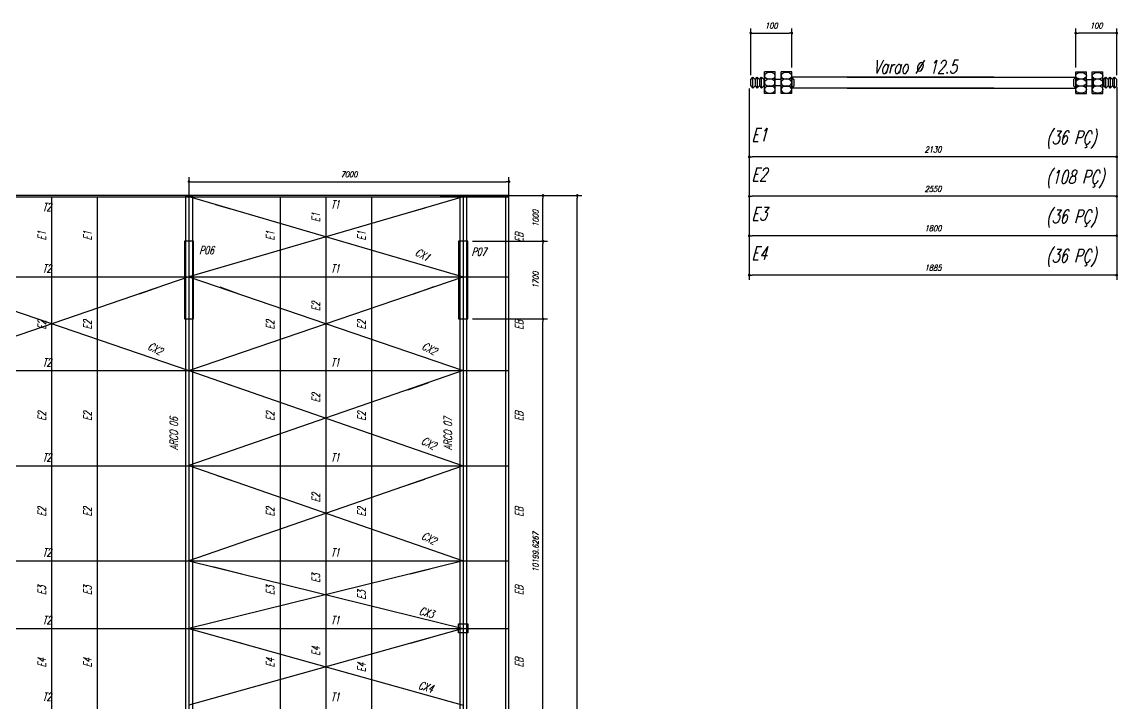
# Model space of a CAD drawing. Extents: x -187 to 453, y 281 to 902.
# Drawn here: x 389.52 to 413.51, y 420.86 to 435.76 of the extents above; entities that cross this region are included whole.
import ezdxf

# ---------------------------------------------------------------- set-up
doc = ezdxf.new("R2010")
doc.units = 0
doc.header["$MEASUREMENT"] = 0
doc.header["$PDMODE"] = 35
doc.linetypes.add('HIDDEN', pattern=[0.375, 0.25, -0.125])
doc.layers.get('DEFPOINTS').update_dxf_attribs({"linetype": 'CONTINUOUS'})
for name, color, linetype in [('CARGAS', 3, 'CONTINUOUS'), ('CARIMBO', 1, 'CONTINUOUS'), ('COTA', 1, 'CONTINUOUS'), ('FORMA', 2, 'CONTINUOUS'), ('NPILAR', 4, 'CONTINUOUS'), ('PAREDE', 3, 'CONTINUOUS'), ('PILAR', 4, 'CONTINUOUS'), ('PINTADO', 10, 'CONTINUOUS'), ('PROJ COBERTA', 1, 'HIDDEN'), ('TEXTO1', 1, 'CONTINUOUS')]:
    doc.layers.add(name, color=color, linetype=linetype)
doc.styles.add('E100', font='romans.shx', dxfattribs={"width": 0.7, "oblique": 15, "height": 0.125})
doc.styles.add('E120', font='romans.shx', dxfattribs={"width": 0.7, "oblique": 15, "height": 0.15})
doc.styles.add('E140', font='romans.shx', dxfattribs={"width": 0.7, "oblique": 15, "height": 0.175})
doc.dimstyles.get("Standard").update_dxf_attribs({"dimtxt": 0.18, "dimasz": 0.18, "dimexe": 0.18, "dimexo": 0.0625, "dimgap": 0.09, "dimtad": 0, "dimtih": 1, "dimtoh": 1, "dimdec": 4, "dimzin": 0, "dimdsep": 46, "dimtxsty": 'Standard', "dimcen": 0.09, "dimadec": 0, "dimazin": 0, "dimtfac": 1, "dimtdec": 4, "dimtofl": 0, "dimtmove": 0, "dimatfit": 3, "dimfxl": 1, "dimtolj": 1, "dimtzin": 0, "dimarcsym": 0})

# ---------------------------------------------------------------- blocks, each defined once
blk = doc.blocks.new('DOT')
at = {"layer": 'CARGAS', "color": 0, "linetype": 'ByBlock'}
blk.add_line((-0.5, 0), (-1, 0), dxfattribs=at)
at = {"layer": 'CARGAS', "color": 0, "linetype": 'ByBlock', "const_width": 0.5}
blk.add_lwpolyline([(-0.25, 0, 1), (0.25, 0, 1)], format="xyb", close=True, dxfattribs=at)
blk = doc.blocks.new('*D40')
at = {"layer": 'COTA', "linetype": 'Continuous', "lineweight": -2, "transparency": 16777216}
for p, q in [((398.672, 431.962), (401.773, 431.962)), ((401.673, 406.222), (401.673, 431.902)), ((399.73, 406.162), (401.773, 406.162))]:
    blk.add_line(p, q, dxfattribs=at)
at = {"layer": 'DEFPOINTS', "color": 0, "linetype": 'Continuous', "transparency": 16777216}
for p in [(398.572, 431.962), (401.673, 431.962), (399.63, 406.162)]:
    blk.add_point(p, dxfattribs=at)
at = {"layer": 'COTA', "linetype": 'Continuous', "lineweight": -2, "transparency": 16777216, "xscale": 0.06, "yscale": 0.06, "zscale": 0.06}
for p, rotation in [((401.673, 431.962), 90), ((401.673, 406.162), 270)]:
    blk.add_blockref('DOT', p, dxfattribs=dict(at, rotation=rotation))
at = {"layer": 'COTA', "color": 2, "linetype": 'Continuous', "transparency": 16777216, "insert": (401.511, 419.062), "char_height": 0.125, "attachment_point": 5, "rotation": 90, "style": 'E100'}
blk.add_mtext('\\A1;25800', dxfattribs=at)
blk = doc.blocks.new('*D53')
at = {"layer": 'COTA', "linetype": 'Continuous', "lineweight": -2, "transparency": 16777216}
for p, q in [((399.379, 429.262), (401.024, 429.262)), ((400.924, 419.123), (400.924, 429.202)), ((400.061, 419.063), (401.024, 419.063))]:
    blk.add_line(p, q, dxfattribs=at)
at = {"layer": 'DEFPOINTS', "color": 0, "linetype": 'Continuous', "transparency": 16777216}
for p in [(399.279, 429.262), (400.924, 429.262), (399.961, 419.063)]:
    blk.add_point(p, dxfattribs=at)
at = {"layer": 'COTA', "linetype": 'Continuous', "lineweight": -2, "transparency": 16777216, "xscale": 0.06, "yscale": 0.06, "zscale": 0.06}
for p, rotation in [((400.924, 429.262), 90), ((400.924, 419.063), 270)]:
    blk.add_blockref('DOT', p, dxfattribs=dict(at, rotation=rotation))
at = {"layer": 'COTA', "color": 2, "linetype": 'Continuous', "transparency": 16777216, "insert": (400.762, 424.162), "char_height": 0.125, "attachment_point": 5, "rotation": 90, "style": 'E100'}
blk.add_mtext('\\A1;10199.6267', dxfattribs=at)
blk = doc.blocks.new('*D54')
at = {"layer": 'COTA', "linetype": 'Continuous', "lineweight": -2, "transparency": 16777216}
for p, q in [((399.379, 430.962), (401.024, 430.962)), ((400.924, 429.322), (400.924, 430.902)), ((399.379, 429.262), (401.024, 429.262))]:
    blk.add_line(p, q, dxfattribs=at)
at = {"layer": 'DEFPOINTS', "color": 0, "linetype": 'Continuous', "transparency": 16777216}
for p in [(399.279, 430.962), (400.924, 430.962), (399.279, 429.262)]:
    blk.add_point(p, dxfattribs=at)
at = {"layer": 'COTA', "linetype": 'Continuous', "lineweight": -2, "transparency": 16777216, "xscale": 0.06, "yscale": 0.06, "zscale": 0.06}
for p, rotation in [((400.924, 430.962), 90), ((400.924, 429.262), 270)]:
    blk.add_blockref('DOT', p, dxfattribs=dict(at, rotation=rotation))
at = {"layer": 'COTA', "color": 2, "linetype": 'Continuous', "transparency": 16777216, "insert": (400.762, 430.112), "char_height": 0.125, "attachment_point": 5, "rotation": 90, "style": 'E100'}
blk.add_mtext('\\A1;1700', dxfattribs=at)
blk = doc.blocks.new('*D55')
at = {"layer": 'COTA', "linetype": 'Continuous', "lineweight": -2, "transparency": 16777216}
for p, q in [((400.403, 431.962), (401.024, 431.962)), ((400.924, 431.022), (400.924, 431.902)), ((399.379, 430.962), (401.024, 430.962))]:
    blk.add_line(p, q, dxfattribs=at)
at = {"layer": 'DEFPOINTS', "color": 0, "linetype": 'Continuous', "transparency": 16777216}
for p in [(400.303, 431.962), (400.924, 431.962), (399.279, 430.962)]:
    blk.add_point(p, dxfattribs=at)
at = {"layer": 'COTA', "linetype": 'Continuous', "lineweight": -2, "transparency": 16777216, "xscale": 0.06, "yscale": 0.06, "zscale": 0.06}
for p, rotation in [((400.924, 431.962), 90), ((400.924, 430.962), 270)]:
    blk.add_blockref('DOT', p, dxfattribs=dict(at, rotation=rotation))
at = {"layer": 'COTA', "color": 2, "linetype": 'Continuous', "transparency": 16777216, "insert": (400.762, 431.462), "char_height": 0.125, "attachment_point": 5, "rotation": 90, "style": 'E100'}
blk.add_mtext('\\A1;1000', dxfattribs=at)
blk = doc.blocks.new('*D124')
at = {"layer": 'COTA', "linetype": 'Continuous', "lineweight": -2, "transparency": 16777216}
for p, q in [((412.581, 434.763), (412.581, 435.614)), ((413.476, 434.595), (413.476, 435.614)), ((413.416, 435.514), (412.641, 435.514))]:
    blk.add_line(p, q, dxfattribs=at)
at = {"layer": 'DEFPOINTS', "color": 0, "linetype": 'Continuous', "transparency": 16777216}
for p in [(412.581, 435.514), (412.581, 434.663), (413.476, 434.495)]:
    blk.add_point(p, dxfattribs=at)
at = {"layer": 'COTA', "linetype": 'Continuous', "lineweight": -2, "transparency": 16777216, "xscale": 0.06, "yscale": 0.06, "zscale": 0.06, "rotation": 180}
blk.add_blockref('DOT', (412.581, 435.514), dxfattribs=at)
at = {"layer": 'COTA', "linetype": 'Continuous', "lineweight": -2, "transparency": 16777216, "xscale": 0.06, "yscale": 0.06, "zscale": 0.06}
blk.add_blockref('DOT', (413.476, 435.514), dxfattribs=at)
at = {"layer": 'COTA', "color": 2, "linetype": 'Continuous', "transparency": 16777216, "insert": (413.029, 435.676), "char_height": 0.125, "attachment_point": 5, "style": 'E100'}
blk.add_mtext('\\A1;100', dxfattribs=at)
blk = doc.blocks.new('*D125')
at = {"layer": 'COTA', "linetype": 'Continuous', "lineweight": -2, "transparency": 16777216}
for p, q in [((405.438, 434.299), (405.438, 432.706)), ((413.476, 434.33), (413.476, 432.706)), ((413.416, 432.806), (405.498, 432.806))]:
    blk.add_line(p, q, dxfattribs=at)
at = {"layer": 'DEFPOINTS', "color": 0, "linetype": 'Continuous', "transparency": 16777216}
for p in [(405.438, 434.399), (413.476, 434.43), (405.438, 432.806)]:
    blk.add_point(p, dxfattribs=at)
at = {"layer": 'COTA', "linetype": 'Continuous', "lineweight": -2, "transparency": 16777216, "xscale": 0.06, "yscale": 0.06, "zscale": 0.06, "rotation": 180}
blk.add_blockref('DOT', (405.438, 432.806), dxfattribs=at)
at = {"layer": 'COTA', "linetype": 'Continuous', "lineweight": -2, "transparency": 16777216, "xscale": 0.06, "yscale": 0.06, "zscale": 0.06}
blk.add_blockref('DOT', (413.476, 432.806), dxfattribs=at)
at = {"layer": 'COTA', "color": 2, "linetype": 'Continuous', "transparency": 16777216, "insert": (409.457, 432.968), "char_height": 0.125, "attachment_point": 5, "style": 'E100'}
blk.add_mtext('\\A1;2130', dxfattribs=at)
blk = doc.blocks.new('*D126')
at = {"layer": 'COTA', "linetype": 'Continuous', "lineweight": -2, "transparency": 16777216}
for p, q in [((405.471, 434.595), (405.471, 435.614)), ((406.367, 434.763), (406.367, 435.614)), ((405.531, 435.514), (406.307, 435.514))]:
    blk.add_line(p, q, dxfattribs=at)
at = {"layer": 'DEFPOINTS', "color": 0, "linetype": 'Continuous', "transparency": 16777216}
for p in [(406.367, 435.514), (406.367, 434.663), (405.471, 434.495)]:
    blk.add_point(p, dxfattribs=at)
at = {"layer": 'COTA', "linetype": 'Continuous', "lineweight": -2, "transparency": 16777216, "xscale": 0.06, "yscale": 0.06, "zscale": 0.06, "rotation": 180}
blk.add_blockref('DOT', (405.471, 435.514), dxfattribs=at)
at = {"layer": 'COTA', "linetype": 'Continuous', "lineweight": -2, "transparency": 16777216, "xscale": 0.06, "yscale": 0.06, "zscale": 0.06}
blk.add_blockref('DOT', (406.367, 435.514), dxfattribs=at)
at = {"layer": 'COTA', "color": 2, "linetype": 'Continuous', "transparency": 16777216, "insert": (405.919, 435.676), "char_height": 0.125, "attachment_point": 5, "style": 'E100'}
blk.add_mtext('\\A1;100', dxfattribs=at)
blk = doc.blocks.new('*D162')
at = {"layer": 'COTA', "linetype": 'Continuous', "lineweight": -2, "transparency": 16777216}
for p, q in [((393.179, 431.661), (393.179, 432.364)), ((393.239, 432.264), (400.119, 432.264)), ((400.179, 431.43), (400.179, 432.364))]:
    blk.add_line(p, q, dxfattribs=at)
at = {"layer": 'DEFPOINTS', "color": 0, "linetype": 'Continuous', "transparency": 16777216}
for p in [(400.179, 432.264), (393.179, 431.561), (400.179, 431.33)]:
    blk.add_point(p, dxfattribs=at)
at = {"layer": 'COTA', "linetype": 'Continuous', "lineweight": -2, "transparency": 16777216, "xscale": 0.06, "yscale": 0.06, "zscale": 0.06, "rotation": 180}
blk.add_blockref('DOT', (393.179, 432.264), dxfattribs=at)
at = {"layer": 'COTA', "linetype": 'Continuous', "lineweight": -2, "transparency": 16777216, "xscale": 0.06, "yscale": 0.06, "zscale": 0.06}
blk.add_blockref('DOT', (400.179, 432.264), dxfattribs=at)
at = {"layer": 'COTA', "color": 2, "linetype": 'Continuous', "transparency": 16777216, "insert": (396.679, 432.426), "char_height": 0.125, "attachment_point": 5, "style": 'E100'}
blk.add_mtext('\\A1;7000', dxfattribs=at)
blk = doc.blocks.new('*D103')
at = {"layer": 'COTA', "linetype": 'Continuous', "lineweight": -2, "transparency": 16777216}
for p, q in [((405.438, 433.437), (405.438, 431.844)), ((413.476, 433.467), (413.476, 431.844)), ((413.416, 431.944), (405.498, 431.944))]:
    blk.add_line(p, q, dxfattribs=at)
at = {"layer": 'DEFPOINTS', "color": 0, "linetype": 'Continuous', "transparency": 16777216}
for p in [(405.438, 433.537), (413.476, 433.567), (405.438, 431.944)]:
    blk.add_point(p, dxfattribs=at)
at = {"layer": 'COTA', "linetype": 'Continuous', "lineweight": -2, "transparency": 16777216, "xscale": 0.06, "yscale": 0.06, "zscale": 0.06, "rotation": 180}
blk.add_blockref('DOT', (405.438, 431.944), dxfattribs=at)
at = {"layer": 'COTA', "linetype": 'Continuous', "lineweight": -2, "transparency": 16777216, "xscale": 0.06, "yscale": 0.06, "zscale": 0.06}
blk.add_blockref('DOT', (413.476, 431.944), dxfattribs=at)
at = {"layer": 'COTA', "color": 2, "linetype": 'Continuous', "transparency": 16777216, "insert": (409.457, 432.106), "char_height": 0.125, "attachment_point": 5, "style": 'E100'}
blk.add_mtext('\\A1;2550', dxfattribs=at)
blk = doc.blocks.new('*D104')
at = {"layer": 'COTA', "linetype": 'Continuous', "lineweight": -2, "transparency": 16777216}
for p, q in [((405.438, 432.574), (405.438, 430.981)), ((413.476, 432.605), (413.476, 430.981)), ((413.416, 431.081), (405.498, 431.081))]:
    blk.add_line(p, q, dxfattribs=at)
at = {"layer": 'DEFPOINTS', "color": 0, "linetype": 'Continuous', "transparency": 16777216}
for p in [(405.438, 432.674), (413.476, 432.705), (405.438, 431.081)]:
    blk.add_point(p, dxfattribs=at)
at = {"layer": 'COTA', "linetype": 'Continuous', "lineweight": -2, "transparency": 16777216, "xscale": 0.06, "yscale": 0.06, "zscale": 0.06, "rotation": 180}
blk.add_blockref('DOT', (405.438, 431.081), dxfattribs=at)
at = {"layer": 'COTA', "linetype": 'Continuous', "lineweight": -2, "transparency": 16777216, "xscale": 0.06, "yscale": 0.06, "zscale": 0.06}
blk.add_blockref('DOT', (413.476, 431.081), dxfattribs=at)
at = {"layer": 'COTA', "color": 2, "linetype": 'Continuous', "transparency": 16777216, "insert": (409.457, 431.244), "char_height": 0.125, "attachment_point": 5, "style": 'E100'}
blk.add_mtext('\\A1;1800', dxfattribs=at)
blk = doc.blocks.new('*D105')
at = {"layer": 'COTA', "linetype": 'Continuous', "lineweight": -2, "transparency": 16777216}
for p, q in [((405.438, 431.712), (405.438, 430.119)), ((413.476, 431.742), (413.476, 430.119)), ((413.416, 430.219), (405.498, 430.219))]:
    blk.add_line(p, q, dxfattribs=at)
at = {"layer": 'DEFPOINTS', "color": 0, "linetype": 'Continuous', "transparency": 16777216}
for p in [(405.438, 431.812), (413.476, 431.842), (405.438, 430.219)]:
    blk.add_point(p, dxfattribs=at)
at = {"layer": 'COTA', "linetype": 'Continuous', "lineweight": -2, "transparency": 16777216, "xscale": 0.06, "yscale": 0.06, "zscale": 0.06, "rotation": 180}
blk.add_blockref('DOT', (405.438, 430.219), dxfattribs=at)
at = {"layer": 'COTA', "linetype": 'Continuous', "lineweight": -2, "transparency": 16777216, "xscale": 0.06, "yscale": 0.06, "zscale": 0.06}
blk.add_blockref('DOT', (413.476, 430.219), dxfattribs=at)
at = {"layer": 'COTA', "color": 2, "linetype": 'Continuous', "transparency": 16777216, "insert": (409.457, 430.381), "char_height": 0.125, "attachment_point": 5, "style": 'E100'}
blk.add_mtext('\\A1;1885', dxfattribs=at)

msp = doc.modelspace()

# ---------------------------------------------------------------- linework, layer by layer
at = {"layer": 'COTA', "linetype": 'Continuous'}
for p, q in [((390.17861461, 406.18876355), (390.17861461, 431.93608312)), ((391.17861461, 406.18876355), (391.17861461, 431.93608312)), ((393.17861461, 431.96228401), (393.17861461, 406.16228401)), ((393.17861461, 431.93612838), (399.17861461, 430.18334698)), ((399.17861461, 431.93603787), (393.17861461, 430.18343749)), ((395.17861461, 406.18831103), (395.17861461, 431.9356306)), ((396.17861461, 406.18831103), (396.17861461, 431.9356306)), ((397.17861461, 406.18831103), (397.17861461, 431.9356306)), ((399.17861461, 431.96228401), (399.17861461, 406.16228401)), ((387.17861461, 430.18334698), (393.17861461, 428.13067017)), ((393.17861461, 430.18325648), (387.17861461, 428.13076068)), ((393.17861396, 428.13085087), (399.17861461, 430.18334698)), ((393.17861461, 430.18343749), (399.17861461, 428.13076068)), ((393.17861461, 429.26228401), (393.17861461, 408.86228401)), ((399.17861461, 429.26228401), (399.17861461, 408.86228401)), ((393.17861396, 428.13085087), (399.17861461, 426.05220723)), ((399.17861461, 428.13076068), (393.17861461, 426.05229773)), ((393.17861461, 426.05229773), (399.17861461, 423.97365378)), ((399.17861461, 426.05220723), (393.17861461, 423.97374428)), ((393.17861461, 423.97374428), (399.17861461, 422.49173202)), ((399.17861461, 423.97365378), (393.17861461, 422.49182253)), ((393.17861461, 422.49182253), (399.17861461, 420.81418535)), ((399.17861461, 422.49173202), (393.17861461, 420.81427585))]:
    msp.add_line(p, q, dxfattribs=at)
at = {"layer": 'COTA', "color": 2, "linetype": 'Continuous'}
for p, q in [((393.10361461, 431.96228401), (393.10361461, 406.16228401)), ((393.10361461, 431.96228401), (393.25361461, 431.96228401)), ((393.25361461, 431.96228401), (393.25361461, 406.16228401)), ((399.10361461, 431.96228401), (399.10361461, 406.16228401)), ((399.10361461, 431.96228401), (399.25361461, 431.96228401)), ((399.25361461, 431.96228401), (399.25361461, 406.16228401))]:
    msp.add_line(p, q, dxfattribs=at)
at = {"layer": 'FORMA', "linetype": 'ByBlock'}
for p, q in [((406.00493666, 434.1959184), (406.00493666, 434.66317506)), ((406.13298373, 434.1959184), (406.13298373, 434.66317506)), ((412.81423752, 434.1959184), (412.81423752, 434.66317506)), ((412.9422846, 434.1959184), (412.9422846, 434.66317506)), ((406.13086921, 434.49548237), (406.00493666, 434.49548237)), ((406.13086921, 434.3636111), (406.00493666, 434.3636111)), ((412.81635204, 434.49548237), (412.9422846, 434.49548237)), ((412.81635204, 434.3636111), (412.9422846, 434.3636111))]:
    msp.add_line(p, q, dxfattribs=at)
at = {"layer": 'FORMA', "linetype": 'Continuous'}
for p, q in [((362.17861461, 431.93614346), (400.17861461, 431.93557026)), ((362.17861461, 430.18345257), (400.17861461, 430.18287937)), ((362.17861461, 428.13086626), (400.17861461, 428.13029307)), ((362.17861461, 426.05231282), (400.17861461, 426.05173962)), ((362.17861461, 423.97375937), (400.17861461, 423.97318617)), ((362.17861461, 422.49183761), (400.17861461, 422.49126442))]:
    msp.add_line(p, q, dxfattribs=at)
at = {"layer": 'NPILAR', "linetype": 'Continuous'}
for p, q in [((393.7606685, 431.76609284), (394.08974652, 431.6699592)), ((398.01315413, 431.59560679), (398.34791779, 431.69339128)), ((392.09935183, 429.80898358), (392.54465513, 429.97164656)), ((393.85703263, 429.96124745), (394.24981962, 429.81824558)), ((398.09935151, 429.80898358), (398.54465481, 429.97164656)), ((397.97030392, 427.71218918), (398.41437892, 427.86602142)), ((394.02777477, 427.83666711), (394.47707877, 427.68100998)), ((393.79264586, 425.83957234), (394.45596027, 425.60977326)), ((397.77219314, 425.56500808), (398.33631217, 425.76042483)), ((393.70012074, 423.8449312), (394.33296182, 423.68861816)), ((398.01590454, 423.68649709), (398.45832159, 423.79576166))]:
    msp.add_line(p, q, dxfattribs=at)
for points in [[(393.07861461, 429.26228401), (393.27861461, 429.26228401), (393.27861461, 430.96228401), (393.07861461, 430.96228401)], [(399.07861461, 429.26228401), (399.27861461, 429.26228401), (399.27861461, 430.96228401), (399.07861461, 430.96228401)]]:
    msp.add_lwpolyline(points, close=True, dxfattribs=at)
at = {"layer": 'NPILAR', "ltscale": 0.5, "extrusion": (0, 0, -1)}
for centre, ratio in [((405.88844378, 434.58155417), 0.6220551187), ((406.25011918, 434.58155417), 0.6220551187), ((405.88812249, 434.43026559), 0.6855584596), ((405.88812249, 434.28042296), 0.6695131768), ((406.2497979, 434.43026559), 0.6855584596), ((406.2497979, 434.28042296), 0.6695131768)]:
    msp.add_ellipse(centre, major_axis=(0.11681416, 0), ratio=ratio, dxfattribs=at)
at = {"layer": 'NPILAR', "ltscale": 0.5}
for centre, ratio in [((412.69710207, 434.58155417), 0.6220551187), ((413.05877748, 434.58155417), 0.6220551187), ((412.69742336, 434.43026559), 0.6855584596), ((412.69742336, 434.28042296), 0.6695131768), ((413.05909876, 434.43026559), 0.6855584596), ((413.05909876, 434.28042296), 0.6695131768)]:
    msp.add_ellipse(centre, major_axis=(-0.11681416, 0), ratio=ratio, dxfattribs=at)
at = {"layer": 'PAREDE', "ltscale": 0.5}
for p, q in [((405.47078924, 434.49548237), (405.51793781, 434.5463609)), ((405.47078924, 434.3636111), (405.47078924, 434.49548237)), ((405.47078924, 434.3636111), (405.51793781, 434.31273257)), ((405.56508638, 434.49548237), (405.51793781, 434.5463609)), ((405.51793781, 434.31273257), (405.51793781, 434.5463609)), ((405.56508638, 434.3636111), (405.51793781, 434.31273257)), ((405.56508638, 434.49548237), (405.61223495, 434.5463609)), ((405.56508638, 434.49548237), (405.56508638, 434.3636111)), ((405.56508638, 434.3636111), (405.61223495, 434.31273257)), ((405.65938352, 434.49548237), (405.61223495, 434.5463609)), ((405.61223495, 434.5463609), (405.61223495, 434.31273257)), ((405.65938352, 434.3636111), (405.61223495, 434.31273257)), ((405.65938352, 434.49548237), (405.70653209, 434.5463609)), ((405.65938352, 434.49548237), (405.65938352, 434.3636111)), ((405.65938352, 434.3636111), (405.70653209, 434.31273257)), ((405.75368066, 434.49548237), (405.70653209, 434.5463609)), ((405.70653209, 434.31273257), (405.70653209, 434.5463609)), ((405.75368066, 434.3636111), (405.70653209, 434.31273257)), ((405.75368066, 434.49548237), (405.79389632, 434.53887953)), ((405.75368066, 434.49548237), (405.75368066, 434.3636111)), ((405.75368066, 434.3636111), (405.79074157, 434.32361827)), ((406.00493666, 434.52962049), (405.9894235, 434.5463609)), ((405.9894235, 434.5463609), (405.9894235, 434.31273257)), ((406.13086921, 434.49548237), (406.16469912, 434.53198859)), ((406.13086921, 434.49548237), (406.13086921, 434.3636111)), ((406.13086921, 434.3636111), (406.16092436, 434.33117826)), ((406.17801778, 434.52438282), (406.17801778, 434.49344553)), ((406.17801778, 434.36708564), (406.17801778, 434.3421242)), ((406.21479921, 434.50666966), (406.20827342, 434.51371171)), ((406.27231492, 434.50884665), (406.27231492, 434.51021311)), ((406.31946349, 434.49548237), (406.30046446, 434.51598442)), ((406.31946349, 434.3636111), (406.30593241, 434.34900957)), ((406.31946349, 434.49548237), (406.36661206, 434.5463609)), ((406.31946349, 434.49548237), (406.31946349, 434.49454836)), ((406.31946349, 434.36598281), (406.31946349, 434.3636111)), ((406.31946349, 434.3636111), (406.36661206, 434.31273257)), ((406.41376063, 434.49548237), (406.36661206, 434.5463609)), ((406.36661206, 434.5463609), (406.36661206, 434.31273257)), ((406.41376063, 434.3636111), (406.36661206, 434.31273257)), ((406.41376063, 434.49548237), (406.41376063, 434.3636111)), ((412.53346062, 434.49548237), (412.58060919, 434.5463609)), ((412.53346062, 434.49548237), (412.53346062, 434.3636111)), ((412.53346062, 434.3636111), (412.58060919, 434.31273257)), ((412.62775776, 434.49548237), (412.58060919, 434.5463609)), ((412.58060919, 434.5463609), (412.58060919, 434.31273257)), ((412.62775776, 434.3636111), (412.58060919, 434.31273257)), ((412.62775776, 434.49548237), (412.64675679, 434.51598442)), ((412.62775776, 434.49548237), (412.62775776, 434.49454836)), ((412.62775776, 434.36598281), (412.62775776, 434.3636111)), ((412.62775776, 434.3636111), (412.64128884, 434.34900957)), ((412.67490633, 434.50884665), (412.67490633, 434.51021311)), ((412.73242204, 434.50666966), (412.73894783, 434.51371171)), ((412.76920347, 434.52438282), (412.76920347, 434.49344553)), ((412.76920347, 434.36708564), (412.76920347, 434.3421242)), ((412.81635204, 434.49548237), (412.78252213, 434.53198859)), ((412.81635204, 434.3636111), (412.78629689, 434.33117826)), ((412.81635204, 434.49548237), (412.81635204, 434.3636111)), ((412.9422846, 434.52962049), (412.95779775, 434.5463609)), ((412.95779775, 434.5463609), (412.95779775, 434.31273257)), ((413.1935406, 434.49548237), (413.15332493, 434.53887953)), ((413.1935406, 434.3636111), (413.15647968, 434.32361827)), ((413.1935406, 434.49548237), (413.24068917, 434.5463609)), ((413.1935406, 434.49548237), (413.1935406, 434.3636111)), ((413.1935406, 434.3636111), (413.24068917, 434.31273257)), ((413.28783774, 434.49548237), (413.24068917, 434.5463609)), ((413.24068917, 434.31273257), (413.24068917, 434.5463609)), ((413.28783774, 434.3636111), (413.24068917, 434.31273257)), ((413.28783774, 434.49548237), (413.33498631, 434.5463609)), ((413.28783774, 434.49548237), (413.28783774, 434.3636111)), ((413.28783774, 434.3636111), (413.33498631, 434.31273257)), ((413.38213488, 434.49548237), (413.33498631, 434.5463609)), ((413.33498631, 434.5463609), (413.33498631, 434.31273257)), ((413.38213488, 434.3636111), (413.33498631, 434.31273257)), ((413.38213488, 434.49548237), (413.42928345, 434.5463609)), ((413.38213488, 434.49548237), (413.38213488, 434.3636111)), ((413.38213488, 434.3636111), (413.42928345, 434.31273257)), ((413.47643202, 434.49548237), (413.42928345, 434.5463609)), ((413.42928345, 434.31273257), (413.42928345, 434.5463609)), ((413.47643202, 434.3636111), (413.42928345, 434.31273257)), ((413.47643202, 434.3636111), (413.47643202, 434.49548237)), ((406.00493666, 434.32947298), (405.9894235, 434.31273257)), ((412.9422846, 434.32947298), (412.95779775, 434.31273257))]:
    msp.add_line(p, q, dxfattribs=at)
at = {"layer": 'PAREDE', "color": 2, "ltscale": 0.5}
for p, q in [((410.78642426, 434.5463609), (406.36661206, 434.5463609)), ((407.57693925, 434.5463609), (412.58060919, 434.5463609)), ((410.78642426, 434.31273257), (406.36661206, 434.31273257)), ((407.57693925, 434.31273257), (412.58060919, 434.31273257))]:
    msp.add_line(p, q, dxfattribs=at)
at = {"layer": 'PILAR'}
for p, q in [((393.77537716, 422.32496402), (394.35452715, 422.1630301)), ((398.02290267, 422.16862267), (398.46027044, 422.29090021))]:
    msp.add_line(p, q, dxfattribs=at)
msp.add_lwpolyline([(399.27861461, 422.39561734), (399.07861461, 422.39561734), (399.07861461, 422.59561734), (399.27861461, 422.59561734)], close=True, dxfattribs=at)
at = {"layer": 'PINTADO', "ltscale": 0.5}
for p, q in [((405.77130833, 434.1959184), (405.77130833, 434.66317506)), ((406.00493666, 434.66317506), (405.77130833, 434.66317506)), ((406.36661206, 434.66317506), (406.13298373, 434.66317506)), ((406.36661206, 434.1959184), (406.36661206, 434.66317506)), ((412.58060919, 434.1959184), (412.58060919, 434.66317506)), ((412.58060919, 434.66317506), (412.81423752, 434.66317506)), ((412.9422846, 434.66317506), (413.17591293, 434.66317506)), ((413.17591293, 434.1959184), (413.17591293, 434.66317506)), ((406.00493666, 434.1959184), (405.77130833, 434.1959184)), ((406.36661206, 434.1959184), (406.13298373, 434.1959184)), ((412.58060919, 434.1959184), (412.81423752, 434.1959184)), ((412.9422846, 434.1959184), (413.17591293, 434.1959184))]:
    msp.add_line(p, q, dxfattribs=at)
at = {"layer": 'PROJ COBERTA', "linetype": 'ByBlock'}
for p, q in [((400.17861461, 431.96228401), (362.17861461, 431.96228401)), ((400.10857166, 406.16228401), (400.10857166, 431.96228401)), ((400.17861461, 406.16228401), (400.17861461, 431.96228401))]:
    msp.add_line(p, q, dxfattribs=at)

# ---------------------------------------------------------------- texts
at = {"layer": 'CARIMBO', "style": 'E140', "oblique": 15, "width": 0.7}
for s, p in [('T2', (389.97730054, 431.62047468)), ('T1', (396.28574044, 431.67841164)), ('P06', (393.40390081, 430.67656911)), ('P07', (399.36317808, 430.64514627)), ('T2', (389.97730054, 430.27403092)), ('T1', (396.28574044, 430.27393577)), ('T2', (389.97726958, 428.22144462)), ('T1', (396.28570948, 428.22134946)), ('T2', (389.97723822, 426.14289117)), ('T1', (396.28567813, 426.14279601)), ('T2', (389.97720687, 424.06433772)), ('T1', (396.28564677, 424.06424257)), ('T2', (389.97718452, 422.58241597)), ('T1', (396.28562442, 422.58232081)), ('T2', (389.97715921, 420.90486929)), ('T1', (396.28559911, 420.90477414))]:
    msp.add_text(s, height=0.1750875, dxfattribs=at).set_placement(p)
for s, rotation, p in [('E1', 90, (396.04315573, 431.37964374)), ('E1', 90, (390.04315573, 430.97869026)), ('E1', 90, (391.04315573, 430.97869026)), ('E1', 90, (395.04315573, 430.97823774)), ('E1', 90, (397.04315573, 430.97823774)), ('EB', 90, (400.48916098, 430.93783651)), ('CX1', 332.486170851, (398.10722122, 430.66413708)), ('E2', 90, (396.04315573, 429.43008962)), ('E2', 90, (390.04315573, 429.02913613)), ('E2', 90, (391.04315573, 429.02913613)), ('E2', 90, (395.04315573, 429.02868361)), ('E2', 90, (397.04315573, 429.02868361)), ('EB', 90, (400.48916098, 429.02329988)), ('CX2', 332.486170851, (392.25767334, 428.60991947)), ('CX2', 332.486170851, (398.25767302, 428.60991947)), ('E2', 90, (396.04315573, 427.43175094)), ('E2', 90, (390.04315573, 427.03079746)), ('E2', 90, (391.04315573, 427.03079746)), ('E2', 90, (395.04315573, 427.03034493)), ('E2', 90, (397.04315573, 427.03034493)), ('ARCO 07', 90, (398.93291799, 426.38967813)), ('EB', 90, (400.48916098, 427.02496121)), ('ARCO 06', 90, (392.93291799, 426.38967813)), ('CX2', 332.486170851, (398.24394775, 426.5414019)), ('E2', 90, (396.04315573, 425.24925501)), ('E2', 90, (390.04315573, 424.94005307)), ('E2', 90, (391.04315573, 424.94005307)), ('E2', 90, (395.04315573, 424.93960055)), ('E2', 90, (397.04315573, 424.93960055)), ('EB', 90, (400.48916098, 424.93421682)), ('CX2', 332.486170851, (398.24939844, 424.46096022)), ('E3', 90, (396.04315573, 423.4866917)), ('E3', 90, (390.04315573, 423.22336378)), ('E3', 90, (391.04315573, 423.22336378)), ('E3', 90, (395.04315573, 423.22291126)), ('E3', 90, (397.04315573, 423.11969252)), ('EB', 90, (400.48916098, 423.21752753)), ('CX3', 343.383748964, (398.20037716, 422.80356208)), ('E4', 90, (396.04315573, 421.89132623)), ('EB', 90, (400.48916098, 421.63946726)), ('E4', 90, (390.04315573, 421.63946726)), ('E4', 90, (391.04315573, 421.63946726)), ('E4', 90, (395.04315573, 421.63901474)), ('E4', 90, (397.04315573, 421.535796)), ('CX4', 343.383748964, (398.18445299, 421.17465796))]:
    msp.add_text(s, height=0.1750875, rotation=rotation, dxfattribs=at).set_placement(p)
at = {"layer": 'TEXTO1', "style": 'E120', "oblique": 15, "width": 0.7}
for s, height, p in [('Varao %%C 12.5', 0.2906161199, (408.14825992, 434.62969462)), ('E1', 0.29061612, (405.48664897, 433.14067308)), ('(36 PÇ)', 0.29061612, (411.93231866, 433.08391962)), ('E2', 0.29061612, (405.48664897, 432.27829148)), ('(108 PÇ)', 0.29061612, (411.93231866, 432.22153802)), ('E3', 0.29061612, (405.48664897, 431.41590989)), ('(36 PÇ)', 0.29061612, (411.93231866, 431.35915642)), ('E4', 0.29061612, (405.48664897, 430.55352829)), ('(36 PÇ)', 0.29061612, (411.93231866, 430.49677483))]:
    msp.add_text(s, height=height, dxfattribs=at).set_placement(p)

# ---------------------------------------------------------------- dimensions: what is measured, and where the dimension line sits
at = {"layer": 'COTA', "linetype": 'Continuous'}
dim = msp.add_linear_dim(base=(406.36661206, 435.51355857), p1=(405.47078924, 434.49548237), p2=(406.36661206, 434.66317506), text='100', dimstyle='Standard', override={"dimscale": 0.1, "dimtxt": 0.125, "dimasz": 0.6, "dimexe": 1, "dimexo": 1, "dimgap": 1, "dimtad": 1, "dimtih": 0, "dimtoh": 0, "dimlfac": 1000, "dimzin": 12, "dimtxsty": 'E100', "dimblk1": 'DOT', "dimblk2": 'DOT', "dimsah": 1, "dimcen": 0.3, "dimclrd": 256, "dimclre": 256, "dimclrt": 2, "dimadec": 2, "dimtofl": 1, "dimtmove": 2, "dimldrblk": 'DOT', "dimtvp": 1, "dimtzin": 12}, dxfattribs=at)
dim.commit()
dim.dimension.update_dxf_attribs({"geometry": '*D126', "text_midpoint": (405.91870065, 435.67605857)})
for base, p1, p2, text, picture, middle in [((412.58060919, 435.51355857), (413.47643202, 434.49548237), (412.58060919, 434.66317506), '100', '*D124', (413.0285206, 435.67605857)), ((405.4379207, 432.80595195), (413.47643202, 434.42954673), (405.4379207, 434.39907989), '2130', '*D125', (409.45717636, 432.96845195)), ((405.4379207, 431.94357036), (413.47643202, 433.56716513), (405.4379207, 433.53669829), '2550', '*D103', (409.45717636, 432.10607036)), ((405.4379207, 431.08118876), (413.47643202, 432.70478354), (405.4379207, 432.67431669), '1800', '*D104', (409.45717636, 431.24368876)), ((405.4379207, 430.21880716), (413.47643202, 431.84240194), (405.4379207, 431.81193509), '1885', '*D105', (409.45717636, 430.38130716))]:
    dim = msp.add_linear_dim(base=base, p1=p1, p2=p2, angle=180, text=text, dimstyle='Standard', override={"dimscale": 0.1, "dimtxt": 0.125, "dimasz": 0.6, "dimexe": 1, "dimexo": 1, "dimgap": 1, "dimtad": 1, "dimtih": 0, "dimtoh": 0, "dimlfac": 1000, "dimzin": 12, "dimtxsty": 'E100', "dimblk1": 'DOT', "dimblk2": 'DOT', "dimsah": 1, "dimcen": 0.3, "dimclrd": 256, "dimclre": 256, "dimclrt": 2, "dimadec": 2, "dimtofl": 1, "dimtmove": 2, "dimldrblk": 'DOT', "dimtvp": 1, "dimtzin": 12}, dxfattribs=at)
    dim.commit()
    dim.dimension.update_dxf_attribs({"geometry": picture, "text_midpoint": middle})
dim = msp.add_linear_dim(base=(400.17861461, 432.26391228), p1=(393.17861461, 431.56092223), p2=(400.17861461, 431.33014933), dimstyle='Standard', override={"dimscale": 0.1, "dimtxt": 0.125, "dimasz": 0.6, "dimexe": 1, "dimexo": 1, "dimgap": 1, "dimtad": 1, "dimtih": 0, "dimtoh": 0, "dimlfac": 1000, "dimzin": 12, "dimtxsty": 'E100', "dimblk1": 'DOT', "dimblk2": 'DOT', "dimsah": 1, "dimcen": 0.3, "dimclrd": 256, "dimclre": 256, "dimclrt": 2, "dimadec": 2, "dimtofl": 1, "dimtmove": 2, "dimldrblk": 'DOT', "dimtvp": 1, "dimtzin": 12}, dxfattribs=at)
dim.commit()
dim.dimension.update_dxf_attribs({"geometry": '*D162', "text_midpoint": (396.67861461, 432.42641228)})
for base, p1, p2, picture, middle in [((401.67310325, 431.96228401), (399.63012062, 406.16228401), (398.57231293, 431.96228401), '*D40', (401.51060325, 419.06228401)), ((400.92444715, 431.96228401), (399.27861461, 430.96228401), (400.30349303, 431.96228401), '*D55', (400.76194715, 431.46228401)), ((400.92444715, 430.96228401), (399.27861461, 429.26228401), (399.27861461, 430.96228401), '*D54', (400.76194715, 430.11228401)), ((400.92444715, 429.26228401), (399.96142921, 419.06265731), (399.27861461, 429.26228401), '*D53', (400.76194715, 424.16247066))]:
    dim = msp.add_linear_dim(base=base, p1=p1, p2=p2, angle=90, dimstyle='Standard', override={"dimscale": 0.1, "dimtxt": 0.125, "dimasz": 0.6, "dimexe": 1, "dimexo": 1, "dimgap": 1, "dimtad": 1, "dimtih": 0, "dimtoh": 0, "dimlfac": 1000, "dimzin": 12, "dimtxsty": 'E100', "dimblk1": 'DOT', "dimblk2": 'DOT', "dimsah": 1, "dimcen": 0.3, "dimclrd": 256, "dimclre": 256, "dimclrt": 2, "dimadec": 2, "dimtofl": 1, "dimtmove": 2, "dimldrblk": 'DOT', "dimtvp": 1, "dimtzin": 12}, dxfattribs=at)
    dim.commit()
    dim.dimension.update_dxf_attribs({"geometry": picture, "text_midpoint": middle})

doc.saveas('drawing.dxf')
